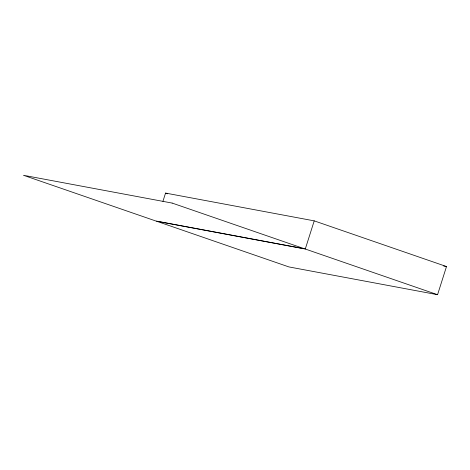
<?xml version="1.0" encoding="UTF-8"?>
<svg xmlns="http://www.w3.org/2000/svg" width="470" height="470" viewBox="0 0 470 470"><rect width="100%" height="100%" fill="white"/><g stroke="black" fill="none" stroke-linecap="round" stroke-linejoin="round"><path stroke-width="0.7" d="M162.937 201.325L165.552 193.082L314.219 220.865L446.5 266.543L437.564 294.702L288.897 266.919L156.616 221.241L305.288 249.024L437.564 294.702M305.288 249.024L314.219 220.865M443.615 266.002L446.5 266.543M165.552 193.082L167.631 193.799M172.167 203.081L23.5 175.298L155.782 220.976L304.448 248.759L172.167 203.081"/></g></svg>
